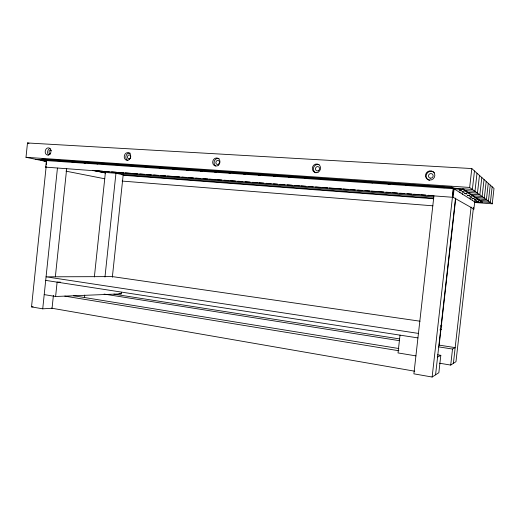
<?xml version="1.0" encoding="UTF-8"?>
<svg xmlns="http://www.w3.org/2000/svg" width="520" height="520" viewBox="0 0 520 520"><rect width="100%" height="100%" fill="white"/><g stroke="black" fill="none" stroke-linecap="round" stroke-linejoin="round"><path stroke-width="0.78" d="M46.495 161.571L26 157.294L27.489 142.968L471.803 168.558L494 188.448L492.251 203.814L474.461 202.462M46.696 161.376L41.171 160.225L41.223 159.692M474.767 201.279L473.889 209.04L453.135 197.314L45.675 167.141L46.43 160.537L42.048 159.614L42.107 159.081L451.925 187.148L453.466 188.123L472.375 189.43L474.468 170.95M53.411 295.334L52.059 308.262L42.725 308.834L31.525 306.878L46.163 166.53M46.332 164.918L46.553 162.799M42.725 308.834L57.441 168.103M55.361 276.75L66.697 168.467M44.213 294.613L55.608 296.491L57.116 282.146L60.346 282.106M84.468 297.499L84.721 295.1M102.674 171.21L97.812 170.853L97.37 171.308M94.367 276.933L105.398 172.458L97.812 170.853M104.969 277.024L115.947 173.244L123.188 174.798L112.333 277.284M55.608 296.491L121.219 293.858L121.388 292.286M400.017 335.14L398.021 352.931L415.916 355.882M433.94 195.708L413.894 373.841L432.133 377.032L438.848 372.71L440.817 355.335L437.619 354.816M41.171 160.225L453.271 188.734L451.848 187.837L451.925 187.148M453.349 188.052L452.433 197.262M432.133 377.032L453.466 188.123M453.135 197.314L454.168 188.169M435.565 374.829L455.533 198.081M439.127 345.378L455.709 198.608M459.901 192.524L459.973 191.867M482.235 201.844L482.17 202.43L462.793 189.462L462.872 188.773L482.235 201.844L490.38 202.456L492.161 186.797M462.625 194.239L462.696 193.603M492.251 203.814L469.657 187.46L471.803 168.558M439.498 363.207L450.71 365.072L452.524 349.057L455.175 347.633L439.153 345.124M470.158 198.998L470.223 198.393M453.394 363.35L471.101 207.071M472.472 200.46L472.537 199.862M477.022 173.232L474.975 191.308L465.66 190.658M473.343 208.494L455.975 361.686L450.71 365.072M473.551 207.447L473.285 208.994L473.889 209.04M475.189 202.501L475.254 201.922M479.466 175.422L477.457 193.102L468.332 192.458M481.8 177.515L479.837 194.825L470.893 194.188M484.042 179.53L482.118 196.482L473.35 195.845M486.194 181.454L484.309 198.061L475.703 197.438M488.26 183.306L486.415 199.589L477.965 198.965M490.25 185.088L488.436 201.052L480.142 200.434M437.567 357.078L440.817 355.335M439.901 329.908L441.422 329.355M440.349 325.981L441.863 325.468M31.525 306.878L33.098 306.787M478.679 200.993L477.867 200.974M466.719 193.193L466.265 193.186M461.051 189.592L460.187 189.54M26 157.294L469.657 187.46M42.048 159.614L451.848 187.837M35.659 159.309L46.033 160.024M462.793 189.462L454.09 188.858L474.701 201.864M44.993 161.252L46.566 161.363M104.292 171.333L109.148 171.691M111.579 171.873L116.434 172.231M118.053 172.347L123.721 172.77M125.34 172.887L131.008 173.31M132.626 173.427L137.482 173.784M139.912 173.966L144.768 174.323M146.393 174.447L151.249 174.805M153.68 174.987L158.535 175.344M160.959 175.526L165.822 175.883M167.44 176L173.108 176.423M174.727 176.54L179.582 176.897M182.013 177.08L186.869 177.437M188.487 177.561L193.349 177.918M195.774 178.1L200.629 178.458M203.06 178.633L207.916 178.997M209.541 179.114L215.202 179.536M216.827 179.654L221.683 180.011M224.107 180.193L228.969 180.55M230.588 180.674L235.443 181.031M237.874 181.207L242.73 181.571M245.161 181.747L250.016 182.111M252.447 182.286L257.303 182.644M258.921 182.767L263.776 183.125M266.208 183.306L271.063 183.664M273.494 183.846L277.543 184.145M279.975 184.321L284.83 184.685M287.255 184.86L292.117 185.218M294.541 185.4L299.403 185.757M301.022 185.881L305.877 186.238M308.308 186.42L313.163 186.778M315.594 186.959L320.45 187.317M322.069 187.434L327.736 187.857M329.355 187.974L335.023 188.396M336.642 188.513L341.497 188.87M343.122 188.994L348.784 189.41M350.402 189.534L355.264 189.891M357.688 190.067L362.55 190.431M364.975 190.606L369.837 190.97M371.456 191.087L377.124 191.503M378.742 191.627L383.598 191.984M386.029 192.166L390.884 192.524M392.503 192.641L397.358 193.005M399.789 193.18L404.644 193.544M407.075 193.719L411.931 194.077M413.55 194.201L419.218 194.617M420.836 194.74L425.698 195.097M428.123 195.28L432.985 195.637M105.398 172.458L433.726 196.963M121.583 174.675L433.738 198.192M123.208 175.272L433.674 198.757M482.17 202.43L474.182 201.87M122.077 181.071L432.894 205.816M475.566 199.524L474.643 199.407M420.043 321.204L112.405 276.601L46.072 276.822L418.444 333.411M45.702 280.384L417.937 337.909M118.976 293.507L121.219 293.858M113.913 294.151L399.36 338.891M104.085 294.093L399.386 340.672M438.549 346.853L452.524 349.057M73.677 295.769L398.821 348.524M64.799 296.127L398.905 350.753M51.376 308.146L414.752 371.215M45.747 167.102L46.098 167.174M65.949 171.158L104.728 178.783M92.671 170.319L105.346 172.933L93.073 170.346M42.107 159.081L43.57 159.387M27.489 142.968L28.971 143.312M50.668 153.79A1.82 1.443 -80.1 0 1 49.075 151.691A1.82 1.443 -80.1 0 1 51.363 150.488M48.711 155.058A3.647 2.879 -80.1 0 1 47.677 151.365A3.647 2.879 -80.1 0 1 50.095 148.473M127.855 160.511A3.861 3.211 -78.3 0 1 126.087 155.681A3.861 3.211 -78.3 0 1 130.305 153.218M316.004 172.835A4.368 4.056 -65.8 0 1 313.709 167.375A4.368 4.056 -65.8 0 1 319.033 164.638M429.111 180.245A4.758 4.53 -36.3 0 1 427.057 173.322A4.758 4.53 -36.3 0 1 434.473 172.828M215.514 165.847A4.095 3.601 -74.9 0 1 214.533 160.693A4.095 3.601 -74.9 0 1 219.056 158.594M478.679 201.552L476.645 201.377L478.679 201.572M83.844 162.727L85.703 162.962L83.844 162.727M387.803 183.749L390.046 183.95L387.803 183.749M288.672 176.891L290.745 177.106L288.672 176.891M95.908 163.56L97.773 163.794L95.908 163.56M304.408 177.977L306.507 178.197L304.408 177.977M441.974 187.493L444.321 187.701L441.974 187.493M108.173 164.411L110.052 164.645L108.173 164.411M320.45 179.082L322.569 179.303L320.45 179.082M120.653 165.269L122.538 165.503L120.653 165.269M336.804 180.213L338.949 180.433L336.804 180.213M133.341 166.147L135.233 166.381L133.341 166.147M146.244 167.037L148.148 167.278L146.244 167.037M353.483 181.363L355.647 181.591L353.483 181.363M474.442 199.94L476.509 200.129L474.442 199.94M159.38 167.941L161.291 168.181L159.38 167.941M370.487 182.54L372.678 182.767L370.487 182.54M172.744 168.864L174.661 169.111L172.744 168.864M186.342 169.806L188.272 170.047L186.342 169.806M405.535 184.958L407.771 185.192L405.535 184.958M200.187 170.761L202.124 171.008L200.187 170.761M423.592 186.206L425.861 186.44L423.592 186.206M214.279 171.73L216.229 171.983L214.279 171.73M228.631 172.725L230.588 172.972L228.631 172.725M459.141 190.002L461.409 190.236L459.141 190.002M243.243 173.732L245.213 173.986L243.243 173.732M461.975 191.834L464.197 192.069L461.975 191.834M464.692 193.589L466.863 193.817L464.692 193.589M258.128 174.759L260.104 175.013L258.128 174.759M467.291 195.273L469.424 195.494L467.291 195.273M469.794 196.885L471.881 197.106L469.794 196.885M273.293 175.806L275.281 176.059L273.293 175.806M472.069 198.432L474.116 198.647L472.069 198.432M48.88 160.303L50.661 160.556L48.88 160.303M60.366 161.096L62.153 161.35L60.366 161.096M72.04 161.902L73.834 162.156L72.04 161.902M49.875 154.167A3.659 2.886 -80.1 0 0 49.205 148.005A3.659 2.886 -80.1 0 0 45.208 152.243A3.659 2.886 -80.1 0 0 49.875 154.167M130.078 158.294A1.931 1.606 -78.3 0 0 129.695 155.044A1.931 1.606 -78.3 0 0 127.478 157.267A1.931 1.606 -78.3 0 0 130.078 158.294M129.467 159.309A3.874 3.224 -78.4 0 0 128.694 152.796A3.874 3.224 -78.4 0 0 124.254 157.261A3.874 3.224 -78.4 0 0 129.467 159.309M218.822 163.963A2.047 1.8 -74.9 0 0 218.374 160.524A2.047 1.8 -74.9 0 0 215.897 162.87A2.047 1.8 -74.9 0 0 218.822 163.963M218.576 165.067A4.108 3.614 -74.9 0 0 217.672 158.158A4.108 3.614 -74.9 0 0 212.713 162.877A4.108 3.614 -74.9 0 0 218.576 165.067M318.338 170.671A2.184 2.028 -65.8 0 0 318.747 166.94A2.184 2.028 -65.8 0 0 315.478 168.617A2.184 2.028 -65.8 0 0 318.338 170.671M430.56 178.178A2.379 2.262 -36.3 0 0 432.959 174.857A2.379 2.262 -36.3 0 0 428.928 174.603A2.379 2.262 -36.3 0 0 430.56 178.178M429.637 180.083A4.777 4.55 -36.5 0 0 434.454 173.4A4.777 4.55 -36.5 0 0 426.368 172.9A4.777 4.55 -36.5 0 0 429.637 180.083M318.091 172.198A4.388 4.069 -65.9 0 0 318.903 164.697A4.388 4.069 -65.9 0 0 312.351 168.077A4.388 4.069 -65.9 0 0 318.091 172.198"/></g></svg>
